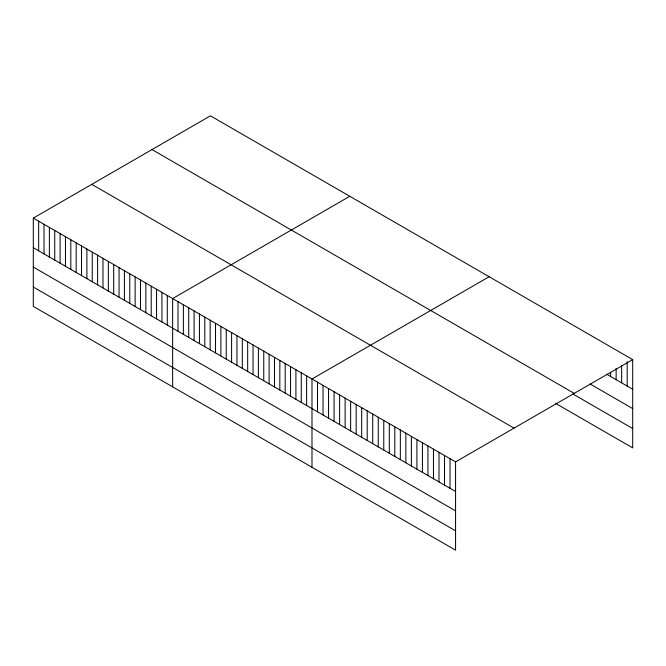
<?xml version="1.0" encoding="UTF-8"?>
<svg xmlns="http://www.w3.org/2000/svg" width="666" height="666" viewBox="0 0 666 666"><rect width="100%" height="100%" fill="white"/><g stroke="black" fill="none" stroke-linecap="round" stroke-linejoin="round"><path stroke-width="1" d="M33.3 218.107L455.561 461.888L455.561 550.166L33.3 306.385L33.3 218.107L210.439 115.834L632.7 359.615L632.7 447.893L555.394 403.263M349.792 196.279L172.644 298.551L172.644 386.829M489.135 276.731L311.988 379.004L311.988 467.282M455.561 461.888L632.7 359.615M606.668 374.192L632.7 389.219M590.101 383.991L632.7 408.583M151.99 149.584L574.242 393.365M572.752 393.922L632.7 428.529M91.758 184.349L514.01 428.138M33.3 247.702L455.561 491.491M33.3 267.066L455.561 510.855M33.3 287.021L455.561 530.802M627.181 361.53L627.181 386.03M621.653 365.492L621.653 382.842M616.133 368.423L616.133 379.653M610.614 372.386L610.614 376.465M450.033 458.699L450.033 488.303M444.513 455.511L444.513 485.114M438.994 452.331L438.994 481.926M433.466 449.142L433.466 478.737M427.947 445.954L427.947 475.549M422.427 442.765L422.427 472.361M416.908 439.577L416.908 469.172M411.38 436.388L411.38 465.984M405.86 433.2L405.86 462.795M400.341 430.011L400.341 459.607M394.813 426.823L394.813 456.426M389.294 423.634L389.294 453.238M383.774 420.446L383.774 450.05M378.255 417.257L378.255 446.861M372.727 414.069L372.727 443.673M367.207 410.88L367.207 440.484M361.688 407.692L361.688 437.296M356.16 404.503L356.16 434.107M350.641 401.315L350.641 430.919M345.121 398.135L345.121 427.73M339.602 394.946L339.602 424.542M334.074 391.758L334.074 421.353M328.554 388.569L328.554 418.165M323.035 385.381L323.035 414.976M317.515 382.192L317.515 411.788M306.626 375.907L306.626 405.511M301.273 372.81L301.273 402.414M295.912 369.722L295.912 399.317M290.551 366.625L290.551 396.228M285.19 363.528L285.19 393.131M279.837 360.439L279.837 390.035M274.475 357.342L274.475 386.946M269.114 354.245L269.114 383.849M263.753 351.157L263.753 380.752M258.391 348.06L258.391 377.664M253.038 344.963L253.038 374.567M247.677 341.874L247.677 371.47M242.316 338.778L242.316 368.381M236.954 335.681L236.954 365.284M231.601 332.592L231.601 362.187M226.24 329.495L226.24 359.099M220.879 326.398L220.879 356.002M215.518 323.31L215.518 352.905M210.165 320.213L210.165 349.817M204.803 317.116L204.803 346.72M199.442 314.027L199.442 343.623M194.081 310.93L194.081 340.526M188.719 307.834L188.719 337.437M183.366 304.745L183.366 334.34M178.005 301.648L178.005 331.243M167.283 295.463L167.283 325.058M161.93 292.366L161.93 321.961M156.568 289.269L156.568 318.872M151.207 286.172L151.207 315.776M145.846 283.083L145.846 312.679M140.484 279.986L140.484 309.59M135.131 276.889L135.131 306.493M129.77 273.801L129.77 303.396M124.409 270.704L124.409 300.308M119.047 267.607L119.047 297.211M113.695 264.519L113.695 294.114M108.333 261.422L108.333 291.025M102.972 258.325L102.972 287.928M97.611 255.236L97.611 284.832M92.258 252.139L92.258 281.743M86.896 249.042L86.896 278.646M81.535 245.954L81.535 275.549M76.174 242.857L76.174 272.461M70.812 239.76L70.812 269.364M65.459 236.671L65.459 266.267M60.098 233.575L60.098 263.17M54.737 230.478L54.737 260.081M49.376 227.389L49.376 256.984M44.023 224.292L44.023 253.888M38.661 221.195L38.661 250.799"/></g></svg>
